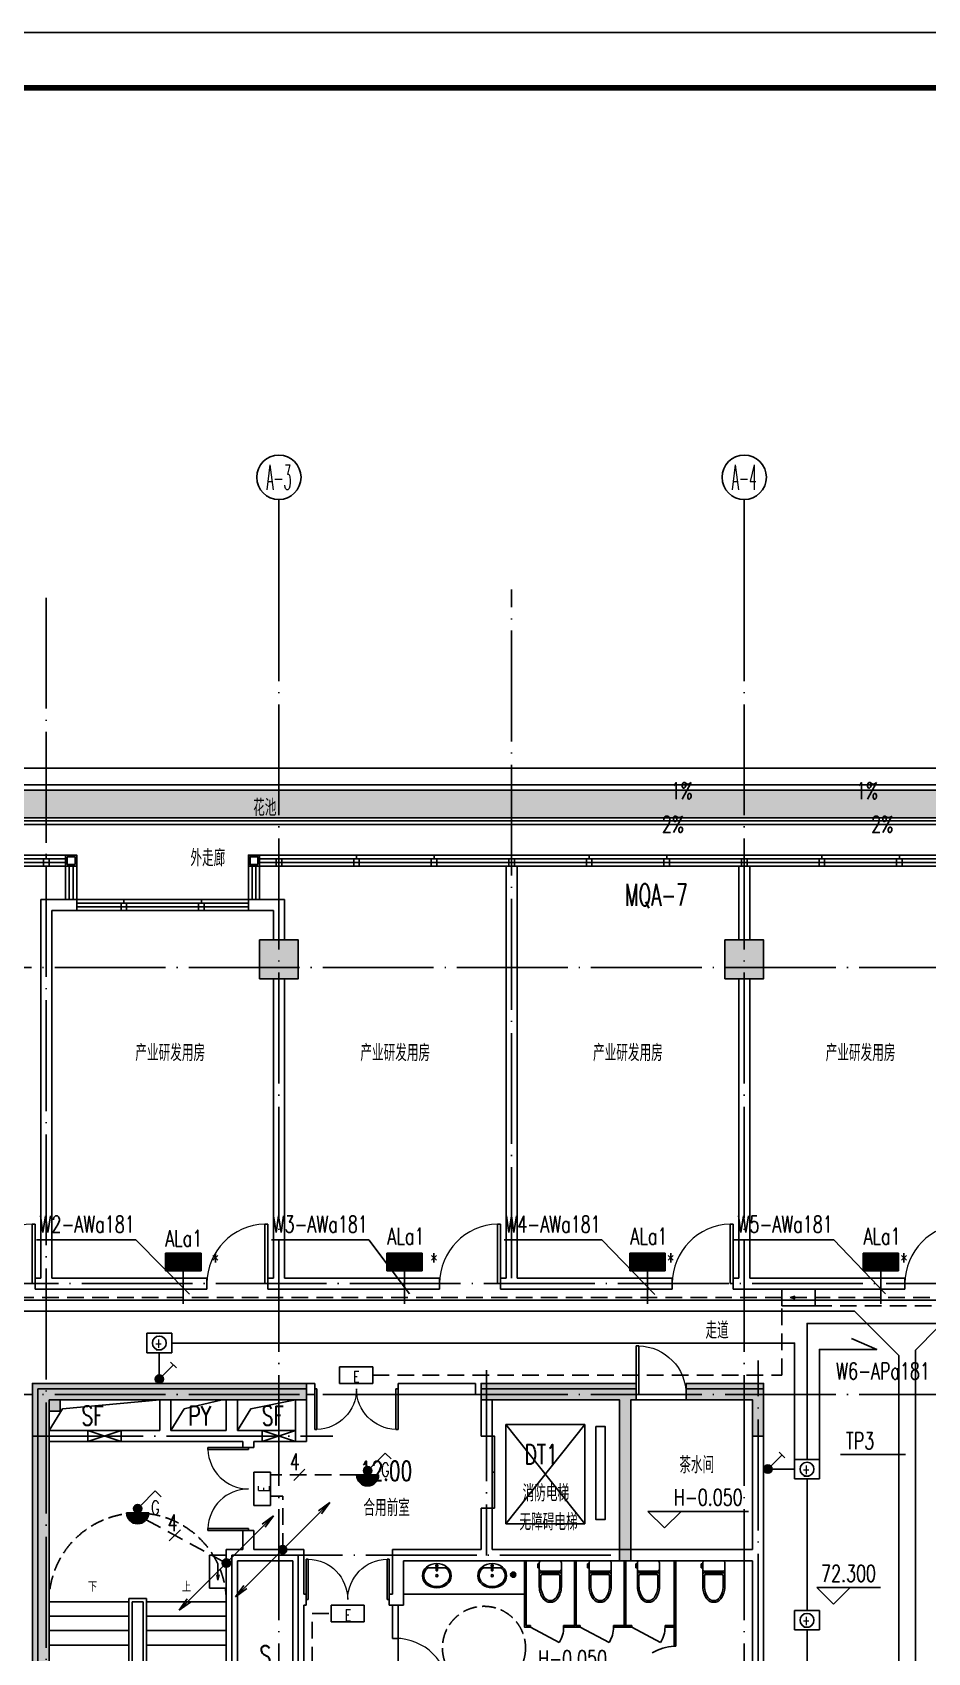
# Model space of a CAD drawing. Extents: x 1980812 to 2226895, y -554123 to 281606.
# Drawn here: x 2007117 to 2023276, y -239988 to -210760 of the extents above; entities that cross this region are included whole.
import ezdxf
from ezdxf.enums import TextEntityAlignment as Align

# ---------------------------------------------------------------- set-up
doc = ezdxf.new("R2010")
doc.units = 0
doc.header["$LTSCALE"] = 1000
doc.header["$MEASUREMENT"] = 0
for name, pattern in [('DASH', [0.35, 0.25, -0.1]), ('DOTE', [2.42, 2, -0.2, 0.02, -0.2]), ('DQXX', [4.5, 3, -1.5])]:
    doc.linetypes.add(name, pattern=pattern)
for name, color, linetype in [('$TD_AUDIT_GENERATED_(158)', 8, 'Continuous'), ('$TD_AUDIT_GENERATED_(1F3)', 7, 'Continuous'), ('$TD_AUDIT_GENERATED_(210)', 8, 'Continuous'), ('$TD_AUDIT_GENERATED_(24E)', 8, 'Continuous'), ('$TD_AUDIT_GENERATED_(2762)', 8, 'Continuous'), ('$TD_AUDIT_GENERATED_(276D)', 8, 'Continuous'), ('$TD_AUDIT_GENERATED_(2A51)', 8, 'Continuous'), ('$TD_AUDIT_GENERATED_(54A)', 8, 'Continuous'), ('$TD_AUDIT_GENERATED_(FFA)', 8, 'Continuous'), ('1', 1, 'Continuous'), ('A-FLOR-LAND', 8, 'Continuous'), ('A-FLOR-PFIX', 8, 'Continuous'), ('A-FLOR-TPTN', 8, 'Continuous'), ('AXIS', 7, 'Continuous'), ('AXIS_TEXT', 7, 'Continuous'), ('COLU', 8, 'Continuous'), ('COLU_HATCH', 8, 'Continuous'), ('CURTWALL', 8, 'Continuous'), ('DIM_ELEV', 8, 'Continuous'), ('DIM_SYMB', 8, 'Continuous'), ('dote', 8, 'DOTE'), ('DQ1', 1, 'Continuous'), ('DQ2', 2, 'Continuous'), ('DQ7', 7, 'Continuous'), ('DQK1', 1, 'Continuous'), ('DQK7', 7, 'Continuous'), ('DQqj', 1, 'Continuous'), ('DQX', 2, 'DQXX'), ('LINE', 8, 'Continuous'), ('PUB_TEXT', 8, 'Continuous'), ('STAIR', 8, 'Continuous'), ('TK', 1, 'Continuous'), ('WALL', 7, 'Continuous'), ('WINDOW', 8, 'Continuous')]:
    doc.layers.add(name, color=color, linetype=linetype)
doc.styles.add('_TCH_AXIS', font='COMPLEX', dxfattribs={"bigfont": 'GBCBIG'})
doc.styles.add('_TCH_DIM', font='SIMPLEX', dxfattribs={"bigfont": 'GBCBIG'})
doc.styles.add('COMPLEX', font='COMPLEX')
doc.styles.add('D8', font='txtw.shx', dxfattribs={"width": 0.7, "bigfont": 'hztxtw.shx'})
doc.styles.add('HZF', font='ROMANS2', dxfattribs={"width": 0.7, "bigfont": 'HZDF2'})
doc.styles.add('HZTXTW', font='txtw.shx', dxfattribs={"width": 0.6, "bigfont": 'hztxtw.shx'})

# ---------------------------------------------------------------- blocks, each defined once
blk = doc.blocks.new('_AXISO')
blk.add_circle((0, 0), 0.5)
at = {"layer": 'AXIS_TEXT', "style": 'COMPLEX', "width": 1.041667}
blk.add_attdef('A', text='', height=0.56, dxfattribs=at).set_placement((-0.25, -0.28), (0.25, -0.28), align=Align.FIT)
blk = doc.blocks.new('$TD_AUDIT_GENERATED_(9F)')
at = {"layer": 'AXIS'}
for p, q in [((14900, 29979), (14900, 31745)), ((23300, 29979), (23300, 31745))]:
    blk.add_line(p, q, dxfattribs=at)
at = {"layer": 'dote'}
for p, q in [((14900, 30469), (14900, -6248)), ((23300, 30469), (23300, -6248)), ((19100, 17700), (19100, 30123)), ((10700, 29972), (10700, -5320)), ((56411, 26000), (-8456, 26000)), ((56413, 23300), (-8454, 23300)), ((56413, 15600), (-8454, 15600))]:
    blk.add_line(p, q, dxfattribs=at)
at = {"layer": 'AXIS'}
ref = blk.add_blockref('_AXISO', (14900, 32145), dxfattribs=dict(at, xscale=800, yscale=800, zscale=800))
ref.add_attrib('A', 'A-3', dxfattribs={"layer": 'AXIS_TEXT', "height": 452.5, "style": '_TCH_AXIS', "width": 0.344262}).set_placement((14674, 31919), (15126, 31919), align=Align.FIT)
ref = blk.add_blockref('_AXISO', (23300, 32145), dxfattribs=dict(at, xscale=800, yscale=800, zscale=800))
ref.add_attrib('A', 'A-4', dxfattribs={"layer": 'AXIS_TEXT', "height": 452.5, "style": '_TCH_AXIS', "width": 0.333333}).set_placement((23074, 31919), (23526, 31919), align=Align.FIT)
blk = doc.blocks.new('A-WC4')
for p, q in [((-200, 475), (-200, 40)), ((200, 40), (200, 475)), ((-228, 57), (-228, 130)), ((-228, 130), (-210, 130)), ((-210, 57), (-228, 57)), ((-210, 130), (-210, 115)), ((-210, 115), (-200, 115)), ((-210, 72), (-210, 115)), ((-200, 72), (-210, 72)), ((-210, 72), (-210, 57)), ((180, 220), (-180, 220)), ((-160, 190), (160, 190)), ((-160, 0), (160, 0))]:
    blk.add_line(p, q)
at = {"color": 251}
for p, q in [((-170, 270), (-170, 476)), ((170, 270), (170, 475)), ((-150, 250), (0, 250)), ((150, 250), (0, 250))]:
    blk.add_line(p, q, dxfattribs=at)
for centre, radius, start, end in [((189, 460), 389, 144.5404, 177.815), ((0, 590), 160, 90, 143.2005), ((0, 590), 160, 36.7995, 90), ((-189, 460), 389, 2.185, 35.4596), ((-180, 240), 20, 180, 270), ((-160, 150), 40, 90, 180), ((-160, 40), 40, 180, 270), ((160, 150), 40, 0, 90), ((160, 40), 40, 270, 0), ((180, 240), 20, 270, 0)]:
    blk.add_arc(centre, radius, start, end)
for centre, radius, start, end in [((189, 460), 359, 144.5982, 177.815), ((0, 590), 130, 90, 143.0508), ((0, 590), 130, 36.9492, 90), ((-189, 460), 359, 2.185, 35.4018), ((-150, 270), 20, 180, 270), ((150, 270), 20, 270, 0)]:
    blk.add_arc(centre, radius, start, end, dxfattribs=at)
blk = doc.blocks.new('A-SINK-4')
for p, q in [((-158, 126), (-13, 126)), ((-13, 78), (-13, 170)), ((13, 78), (-13, 78)), ((13, 170), (13, 78)), ((13, 126), (158, 126))]:
    blk.add_line(p, q)
blk.add_circle((0, 270), 20)
for centre, radius, start, end in [((0, 88), 19.5, 133.6408, 46.2627), ((0, 170), 13.5, 0, 180)]:
    blk.add_arc(centre, radius, start, end)
at = {"extrusion": (0, 0, -1)}
blk.add_ellipse((0, 270), major_axis=(260, 0), ratio=0.846154, dxfattribs=at)
blk.add_ellipse((0, 270), major_axis=(-235, 0), ratio=0.829787, start_param=2.310338, end_param=7.11444)
blk = doc.blocks.new('$DorLib2D$00000002')
for p, q in [((-0.5, 0), (-0.5, 0.4875)), ((-0.475, 0.4875), (-0.5, 0.4875)), ((-0.475, 0), (-0.475, 0.4875)), ((0.475, 0), (0.475, 0.4875)), ((0.475, 0.4875), (0.5, 0.4875)), ((0.5, 0), (0.5, 0.4875)), ((-0.5, 0), (-0.475, 0)), ((0.5, 0), (0.475, 0))]:
    blk.add_line(p, q)
at = {"lineweight": 13}
for centre, start, end in [((-0.4875, 0), 0, 88.53072), ((0.4875, 0), 91.46928, 180)]:
    blk.add_arc(centre, 0.4875, start, end, dxfattribs=at)
blk = doc.blocks.new('$DorLib2D$00000001')
for p, q in [((0.45, 0.975), (0.5, 0.975)), ((0.45, 0), (0.45, 0.975)), ((0.5, 0), (0.5, 0.975)), ((0.5, 0), (0.45, 0))]:
    blk.add_line(p, q)
at = {"lineweight": 13}
blk.add_arc((0.475, 0), 0.975, 91.4693, 180, dxfattribs=at)
blk = doc.blocks.new('$TwtSys$00000141')
for p, q in [((-94, 8), (-10, 92)), ((-94, 8), (-10, 92)), ((-87, -35), (35, 87)), ((-87, -35), (35, 87)), ((-66, -66), (66, 66)), ((-66, -66), (66, 66)), ((-32, -87), (88, 33)), ((-32, -87), (88, 33)), ((11, -92), (92, -11)), ((11, -92), (92, -11))]:
    blk.add_line(p, q)
blk.add_circle((0, 0), 94)
blk.add_circle((0, 0), 94)
blk = doc.blocks.new('$TD_AUDIT_GENERATED_(15B)')
at = {"layer": '$TD_AUDIT_GENERATED_(1F3)'}
blk.add_line((-8625, 5150), (-8625, 3850), dxfattribs=at)
at = {"layer": '$TD_AUDIT_GENERATED_(210)'}
for p, q in [((-15925, 5050), (-15325, 5250)), ((-15325, 5050), (-15925, 5250)), ((-12775, 5050), (-12175, 5250)), ((-12175, 5050), (-12775, 5250))]:
    blk.add_line(p, q, dxfattribs=at)
for points in [[(-16625, 5250), (-16383, 5638), (-14625, 5800)], [(-14425, 5250), (-14183, 5638), (-13500, 5800)], [(-13225, 5250), (-12983, 5638), (-12175, 5800)]]:
    blk.add_lwpolyline(points, dxfattribs=at)
for points in [[(-15925, 5250), (-15325, 5250), (-15325, 5050), (-15925, 5050)], [(-12775, 5250), (-12175, 5250), (-12175, 5050), (-12775, 5050)]]:
    blk.add_lwpolyline(points, close=True, dxfattribs=at)
at = {"layer": 'A-FLOR-PFIX'}
blk.add_line((-8040, 2300), (-10225, 2300), dxfattribs=at)
at = {"layer": 'A-FLOR-TPTN'}
for p, q in [((-5340, 2900), (-5340, 1359)), ((-5310, 2900), (-5310, 1359)), ((-5340, 2296), (-5340, 1359)), ((-5310, 2296), (-5310, 1359)), ((-7935, 1730), (-7935, 1700)), ((-7935, 1700), (-7415, 1425)), ((-7335, 1730), (-7335, 1700)), ((-7335, 1730), (-7335, 1700)), ((-7140, 1730), (-7335, 1730)), ((-7140, 1700), (-7335, 1700)), ((-7035, 1730), (-7035, 1700)), ((-7035, 1700), (-6515, 1425)), ((-6435, 1730), (-6435, 1700)), ((-6105, 1730), (-6105, 1700)), ((-6105, 1700), (-5585, 1425)), ((-5505, 1730), (-5340, 1730)), ((-5505, 1730), (-5505, 1700)), ((-5505, 1700), (-5340, 1700)), ((-5310, 1359), (-5340, 1359))]:
    blk.add_line(p, q, dxfattribs=at)
for points in [[(-8040, 2900), (-8040, 1700), (-7935, 1700)], [(-8010, 2900), (-8010, 1730), (-7935, 1730)], [(-7140, 2900), (-7140, 1700), (-7035, 1700)], [(-7110, 2900), (-7110, 1730), (-7035, 1730)], [(-6435, 1730), (-6240, 1730), (-6240, 2900)], [(-6435, 1700), (-6210, 1700), (-6210, 2900)], [(-6240, 2900), (-6240, 1700), (-6105, 1700)], [(-6210, 2900), (-6210, 1730), (-6105, 1730)]]:
    blk.add_lwpolyline(points, dxfattribs=at)
for centre, radius, start, end in [((-7847, 1700), 512, 327.4617, 359.9502), ((-6947, 1700), 512, 327.4617, 359.9502), ((-6017, 1700), 512, 327.4617, 359.9502), ((-5266, 395), 967, 94.3774, 119.2254)]:
    blk.add_arc(centre, radius, start, end, dxfattribs=at)
at = {"layer": 'DIM_ELEV'}
for p, q in [((-5514, 3491), (-5814, 3791)), ((-5814, 3791), (-3996, 3791)), ((-5514, 3491), (-5214, 3791))]:
    blk.add_line(p, q, dxfattribs=at)
at = {"layer": 'DIM_SYMB'}
for points in [[(-15875, 2290, 0, 0, 0), (-15875, -1300, 0, 0, 0), (-14175, -1300, 0, 0, 0), (-14175, 190, 40, 0, 0), (-14175, 340, 0, 0, 0)], [(-14175, 2290, 0, 0, 0), (-14175, 750, 40, 0, 0), (-14175, 600, 0, 0, 0)]]:
    blk.add_lwpolyline(points, format="xyseb", dxfattribs=at)
at = {"layer": 'dote'}
for p, q in [((-3825, -3813), (-3825, 6515)), ((-16925, 5150), (-11503, 5150)), ((-13325, 3000), (-13325, -3766)), ((-13325, 3000), (-6325, 3000)), ((-12125, 3000), (-12125, -3766))]:
    blk.add_line(p, q, dxfattribs=at)
at = {"layer": 'LINE', "linetype": 'DASH'}
blk.add_circle((-8773, 1328), 750, dxfattribs=at)
at = {"layer": 'STAIR'}
for p, q in [((-16625, -700), (-16625, 2160)), ((-16625, 2160), (-15185, 2160)), ((-15185, 2220), (-14865, 2220)), ((-15185, -760), (-15185, 2220)), ((-15125, -700), (-15125, 2160)), ((-15125, 2160), (-14925, 2160)), ((-15125, -700), (-15125, 2160)), ((-14925, 2160), (-15125, 2160)), ((-14925, 2160), (-14925, 95)), ((-14925, 2160), (-14925, 95)), ((-14865, 2220), (-14865, 129)), ((-13425, 2160), (-14865, 2160)), ((-13425, 2160), (-13425, 961)), ((-16625, 1900), (-15185, 1900)), ((-13425, 1900), (-14865, 1900)), ((-16625, 1640), (-15185, 1640)), ((-13425, 1640), (-14865, 1640)), ((-16625, 1380), (-15185, 1380)), ((-13425, 1380), (-14865, 1380))]:
    blk.add_line(p, q, dxfattribs=at)
at = {"layer": 'STAIR', "linetype": 'DASH'}
blk.add_arc((-15025, 2160), 1600, 0, 180, dxfattribs=at)
at = {"layer": 'WALL'}
for p, q in [((-16825, 5150), (-16825, 6000)), ((-14525, 6000), (-16825, 6000)), ((-13325, 6000), (-14525, 6000)), ((-11975, 6000), (-13325, 6000)), ((-11975, 5050), (-11975, 6000)), ((-8825, 6000), (-8825, 5150)), ((-6225, 6000), (-8825, 6000)), ((-6025, 6000), (-6225, 6000)), ((-6025, 5800), (-6025, 6000)), ((-3825, 6000), (-5125, 6000)), ((-5125, 6000), (-5125, 5800)), ((-3725, 6000), (-3825, 6000)), ((-3725, 5800), (-3725, 6000)), ((-16625, 5250), (-16625, 5800)), ((-14625, 5800), (-16625, 5800)), ((-14625, 5250), (-14625, 5800)), ((-13425, 5800), (-14425, 5800)), ((-14425, 5250), (-14425, 5800)), ((-13425, 5250), (-13425, 5800)), ((-13225, 5250), (-13225, 5800)), ((-12175, 5800), (-13225, 5800)), ((-12175, 5250), (-12175, 5800)), ((-8625, 5800), (-8625, 5150)), ((-6325, 5800), (-8625, 5800)), ((-6325, 3100), (-6325, 5800)), ((-6125, 3100), (-6125, 5800)), ((-6125, 5800), (-6025, 5800)), ((-5125, 5800), (-3925, 5800)), ((-3925, 3100), (-3925, 5800)), ((-3725, 5800), (-3725, 5800)), ((-3725, 3000), (-3725, 5800)), ((-16825, -2500), (-16825, 5150)), ((-14625, 5250), (-16625, 5250)), ((-14525, 5050), (-16625, 5050)), ((-16625, -2300), (-16625, 5050)), ((-13325, 5050), (-14525, 5050)), ((-13425, 5250), (-14425, 5250)), ((-13125, 5050), (-13325, 5050)), ((-13025, 5250), (-13225, 5250)), ((-13125, 5050), (-13125, 4945)), ((-12175, 5250), (-13025, 5250)), ((-11975, 5050), (-12925, 5050)), ((-12925, 4945), (-12925, 5050)), ((-8625, 5150), (-8825, 5150)), ((-13125, 4945), (-12925, 4945)), ((-8825, 3850), (-8825, 3100)), ((-8625, 3850), (-8825, 3850)), ((-8625, 3850), (-8625, 3100)), ((-12925, 3445), (-13125, 3445)), ((-13125, 3445), (-13125, 3100)), ((-12925, 3100), (-12925, 3445)), ((-13425, -600), (-13425, 3100)), ((-13125, 3100), (-13425, 3100)), ((-12025, 3100), (-12925, 3100)), ((-12025, 2300), (-12025, 3100)), ((-8825, 3100), (-10425, 3100)), ((-10425, 2300), (-10425, 3100)), ((-3925, 3100), (-8625, 3100)), ((-6325, 3100), (-6125, 3100)), ((-3725, -2400), (-3725, 3000)), ((-13225, -500), (-13225, 2900)), ((-13025, 2900), (-13225, 2900)), ((-12225, 2900), (-13025, 2900)), ((-12225, 2200), (-12225, 2900)), ((-8725, 2900), (-10225, 2900)), ((-10225, 2100), (-10225, 2900)), ((-3925, 2900), (-8725, 2900)), ((-3925, -2600), (-3925, 2900)), ((-12225, 2200), (-12225, 100)), ((-11983, 2300), (-12025, 2300)), ((-12025, 2100), (-11983, 2100)), ((-12025, 100), (-12025, 2100)), ((-11983, 2100), (-11983, 2300)), ((-10425, 2300), (-10483, 2300)), ((-10483, 2300), (-10483, 2100)), ((-10483, 2100), (-10225, 2100)), ((-10425, 2100), (-10425, 1500)), ((-10325, 1500), (-10325, 2100)), ((-10425, 1500), (-10325, 1500))]:
    blk.add_line(p, q, dxfattribs=at)
at = {"layer": 'WINDOW'}
for p, q in [((-5125, 5800), (-6025, 5800)), ((-10325, 500), (-10325, 1500))]:
    blk.add_line(p, q, dxfattribs=at)
at = {"layer": 'WINDOW', "color": 3}
for p, q in [((-6953, 5356), (-8378, 3567)), ((-8378, 5356), (-6953, 3567))]:
    blk.add_line(p, q, dxfattribs=at)
for points in [[(-8378, 5356), (-6953, 5356), (-6953, 3567), (-8378, 3567)], [(-6757, 5319), (-6585, 5319), (-6585, 3647), (-6757, 3647)]]:
    blk.add_lwpolyline(points, close=True, dxfattribs=at)
at = {"layer": 'WINDOW'}
for points in [[(-8584, 4500), (-8625, 4500), (-8625, 5150), (-8584, 5150)], [(-8584, 4500), (-8625, 4500), (-8625, 3850), (-8584, 3850)]]:
    blk.add_lwpolyline(points, close=True, dxfattribs=at)
at = {"layer": '$TD_AUDIT_GENERATED_(54A)', "xscale": 0.5, "yscale": -0.5, "zscale": 0.5, "rotation": 180.0000000027541}
blk.add_blockref('$TwtSys$00000141', (-8245, 2650), dxfattribs=at)
at = {"layer": 'A-FLOR-PFIX', "xscale": -1, "rotation": 180}
for name, p in [('A-SINK-4', (-9625, 2900)), ('A-SINK-4', (-8625, 2900)), ('A-WC4', (-7575, 2900)), ('A-WC4', (-6675, 2900)), ('A-WC4', (-5805, 2900)), ('A-WC4', (-4625, 2900))]:
    blk.add_blockref(name, p, dxfattribs=at)
at = {"layer": 'WINDOW'}
for name, p, xscale, yscale, zscale, rotation in [('$DorLib2D$00000001', (-5575, 5900), 900, -900, 900, 179.9999999331044), ('$DorLib2D$00000002', (-13025, 4195), 1500, 1500, 1500, 90.00000000192348), ('$DorLib2D$00000002', (-11233, 2200), 1500, -1500, 1500, 180.0000000047691), ('$DorLib2D$00000001', (-10375, 1000), -1000, -1000, -1000, 90.00000001288812)]:
    blk.add_blockref(name, p, dxfattribs=dict(at, xscale=xscale, yscale=yscale, zscale=zscale, rotation=rotation))
at = {"layer": '$TD_AUDIT_GENERATED_(1F3)', "width": 0.7}
for s, height, style, p in [('SF', 350, 'HZF', (-15838, 5516)), ('PY', 350, 'HZF', (-13907, 5516)), ('SF', 350, 'HZF', (-12585, 5516)), ('DT1', 350, 'HZF', (-7742, 4820)), ('12.00', 350, 'HZF', (-10541, 4520)), ('\\M+5CFFB\\M+5B7C0\\M+5B5E7\\M+5CCDD', 300, 'D8', (-7656, 4121)), ('\\M+5BACF\\M+5D3C3\\M+5C7B0\\M+5CAD2', 300, 'D8', (-10531, 3855)), ('\\M+5CEDE\\M+5D5CF\\M+5B0AD\\M+5B5E7\\M+5CCDD', 300, 'D8', (-7608, 3599)), ('S', 350, 'HZF', (-12720, 1190))]:
    blk.add_text(s, height=height, dxfattribs=dict(at, style=style)).set_placement(p, align=Align.MIDDLE_CENTER)
at = {"layer": '$TD_AUDIT_GENERATED_(1F3)', "style": 'D8', "width": 0.7}
blk.add_text('\\M+5B2E8\\M+5CBAE\\M+5BCE4', height=300, rotation=0.0006, dxfattribs=at).set_placement((-4933, 4628), align=Align.MIDDLE_CENTER)
at = {"layer": 'PUB_TEXT', "style": '_TCH_DIM', "width": 0.705882}
for p in [(-5346, 3896), (-7794, 986)]:
    blk.add_text('H-0.050', height=297.5, dxfattribs=at).set_placement(p)
at = {"layer": 'PUB_TEXT', "style": '_TCH_DIM'}
for s, p in [('\\M+5CFC2', (-15922, 2342)), ('\\M+5C9CF', (-14227, 2342))]:
    blk.add_text(s, height=168.8, dxfattribs=at).set_placement(p)
blk = doc.blocks.new('A$C1FE24B19')
at = {"layer": '$TD_AUDIT_GENERATED_(1F3)', "style": 'D8', "width": 0.7}
for p in [(12938, -1537), (17000, -1537), (21200, -1537), (25400, -1537)]:
    blk.add_text('\\M+5B2FA\\M+5D2B5\\M+5D1D0\\M+5B7A2\\M+5D3C3\\M+5B7BF', height=300, rotation=0.0006, dxfattribs=at).set_placement(p, align=Align.MIDDLE_CENTER)
blk = doc.blocks.new('$TD_AUDIT_GENERATED_(2768)')
at = {"layer": '$TD_AUDIT_GENERATED_(276D)'}
blk.add_line((115028288, 22648046), (115028222, 22648046), dxfattribs=at)
for points in [[(115028222, 22648096), (115028225, 22648096), (115028225, 22647996), (115028222, 22647996)], [(115028288, 22648096), (115028422, 22648096), (115028422, 22647996), (115028288, 22647996)]]:
    blk.add_lwpolyline(points, close=True, dxfattribs=at)
blk = doc.blocks.new('$TD_AUDIT_GENERATED_(28E9)')
at = {"layer": 'WINDOW', "rotation": 270}
for p in [(-22637346, 115030252), (-22633146, 115030252), (-22631746, 115030252), (-22630346, 115030252), (-22628946, 115030252), (-22627546, 115030252), (-22626146, 115030252), (-22624746, 115030252), (-22623346, 115030252), (-22621946, 115030252), (-22635946, 115029452), (-22634546, 115029452)]:
    blk.add_blockref('$TD_AUDIT_GENERATED_(2768)', p, dxfattribs=at)
blk = doc.blocks.new('A$C6EFC6619')
at = {"layer": 'A-FLOR-LAND'}
h = blk.add_hatch(dxfattribs=at)
h.set_pattern_fill('GRASS', color=256, scale=50)
h.set_pattern_definition([(90, (-2815930.77, 595573.96), (-99.7795475, 99.7795475), [26.458066, -173.101015]), (45, (-2815930.77, 595573.96), (-99.7796155, 99.7796155), [26.458066, -114.651615]), (135, (-2815930.77, 595573.96), (-99.7796155, -99.7796155), [26.458066, -114.651615])])
h.paths.add_polyline_path([(32100, 3200), (32100, 2700), (-2800, 2700), (-2800, -18250), (-3300, -18250), (-3300, 3200)])
at = {"layer": '$TD_AUDIT_GENERATED_(158)'}
for p, q in [((-3400, 3300), (32250, 3300)), ((-3300, 3200), (32150, 3200))]:
    blk.add_line(p, q, dxfattribs=at)
at = {"layer": '$TD_AUDIT_GENERATED_(24E)'}
for p, q in [((-2800, 2700), (32250, 2700)), ((-2750, 2650), (32200, 2650)), ((-2680, 2580), (32130, 2580))]:
    blk.add_line(p, q, dxfattribs=at)
at = {"layer": 'CURTWALL'}
for p, q in [((-3700, 3600), (32550, 3600)), ((6500, 2030), (11050, 2030)), ((6500, 1963.3), (11050, 1963.3)), ((6500, 1896.7), (11050, 1896.7)), ((6500, 1830), (11050, 1830)), ((11050, 2030), (11050, 1830)), ((11050, 1230), (11050, 1830)), ((11050, 1830), (11250, 1830)), ((11116.7, 1230), (11116.7, 1830)), ((11183.3, 1230), (11183.3, 1830)), ((11250, 1230), (11250, 1830)), ((14350, 1230), (14350, 1830)), ((14350, 1830), (14550, 1830)), ((14416.7, 1230), (14416.7, 1830)), ((14483.3, 1230), (14483.3, 1830)), ((14550, 2030), (19100, 2030)), ((14550, 2030), (14550, 1830)), ((14550, 1963.3), (19100, 1963.3)), ((14550, 1896.7), (19100, 1896.7)), ((14550, 1830), (19100, 1830)), ((14550, 1230), (14550, 1830)), ((19100, 2030), (23300, 2030)), ((19100, 1963.3), (23300, 1963.3)), ((19100, 1896.7), (23300, 1896.7)), ((19100, 1830), (23300, 1830)), ((23300, 2030), (27500, 2030)), ((23300, 1963.3), (27500, 1963.3)), ((23300, 1896.7), (27500, 1896.7)), ((23300, 1830), (27500, 1830)), ((11050, 1230), (11250, 1230)), ((11250, 1230), (14350, 1230)), ((14350, 1230), (14550, 1230)), ((11250, 1163.3), (14350, 1163.3)), ((11250, 1096.7), (14350, 1096.7)), ((11250, 1030), (14350, 1030))]:
    blk.add_line(p, q, dxfattribs=at)
for points in [[(11250, 1830), (11050, 1830), (11050, 2030), (11250, 2030)], [(11220, 1860), (11080, 1860), (11080, 2000), (11220, 2000)], [(14550, 1830), (14350, 1830), (14350, 2030), (14550, 2030)], [(14520, 1860), (14380, 1860), (14380, 2000), (14520, 2000)]]:
    blk.add_lwpolyline(points, close=True, dxfattribs=at)
at = {"layer": 'dote'}
blk.add_line((6500, -5700), (53206.2, -5700), dxfattribs=at)
at = {"layer": 'WALL'}
for p, q in [((19000, -5600), (19000, 1830)), ((19200, -5600), (19200, 1830)), ((23200, 500), (23200, 1830)), ((23400, 500), (23400, 1830)), ((10600, -5600), (10600, 1230)), ((10600, 1230), (11250, 1230)), ((11250, 1230), (11250, 1030)), ((15000, 1230), (14350, 1230)), ((14350, 1030), (14350, 1230)), ((15000, 500), (15000, 1230)), ((10800, -5600), (10800, 1030)), ((10800, 1030), (11250, 1030)), ((14800, 1030), (14350, 1030)), ((14800, 500), (14800, 1030)), ((14800, 500), (15000, 500)), ((23200, 500), (23400, 500)), ((14800, -5600), (14800, -200)), ((14800, -200), (15000, -200)), ((15000, -5600), (15000, -200)), ((23200, -5600), (23200, -200)), ((23200, -200), (23400, -200)), ((23400, -5600), (23400, -200)), ((10600, -5600), (10500, -5600)), ((10500, -5600), (10500, -5800)), ((10500, -5800), (10700, -5800)), ((10700, -5800), (13600, -5800)), ((13600, -5600), (10800, -5600)), ((13600, -5800), (13600, -5600)), ((14800, -5600), (14700, -5600)), ((14700, -5600), (14700, -5800)), ((14700, -5800), (14900, -5800)), ((14900, -5800), (17800, -5800)), ((17800, -5600), (15000, -5600)), ((17800, -5800), (17800, -5600)), ((19000, -5600), (18900, -5600)), ((18900, -5600), (18900, -5800)), ((18900, -5800), (19100, -5800)), ((19100, -5800), (22000, -5800)), ((22000, -5600), (19200, -5600)), ((22000, -5800), (22000, -5600)), ((23200, -5600), (23100, -5600)), ((23100, -5600), (23100, -5800)), ((23100, -5800), (23300, -5800)), ((23300, -5800), (26200, -5800)), ((26200, -5600), (23400, -5600)), ((26200, -5800), (26200, -5600))]:
    blk.add_line(p, q, dxfattribs=at)
at = {"layer": 'WINDOW', "xscale": 1100, "yscale": 1100, "zscale": 1100}
for p in [(9950, -5700), (14150, -5700), (18350, -5700), (22550, -5700), (26750, -5700)]:
    blk.add_blockref('$DorLib2D$00000001', p, dxfattribs=at)
blk = doc.blocks.new('$TD_AUDIT_GENERATED_(3BB2)')
at = {"layer": 'COLU_HATCH'}
h = blk.add_hatch(color=256, dxfattribs=at)
h.dxf.hatch_style = 1
h.paths.add_polyline_path([(14550, 23800), (15250, 23800), (15250, 23100), (14550, 23100)])
h = blk.add_hatch(color=256, dxfattribs=at)
h.dxf.hatch_style = 1
h.paths.add_polyline_path([(22950, 23800), (23650, 23800), (23650, 23100), (22950, 23100)])
h = blk.add_hatch(color=256, dxfattribs=at)
h.dxf.hatch_style = 1
h.paths.add_polyline_path([(15350, 7100), (15350, 7400), (10950, 7400), (10950, 7600), (10750, 7600), (10750, 15300), (10950, 15300), (10950, 15500), (15400, 15500), (15400, 15800), (10450, 15800), (10450, 7100)])
h = blk.add_hatch(color=256, dxfattribs=at)
h.dxf.hatch_style = 1
h.paths.add_polyline_path([(22250, 15800), (22250, 15500), (23450, 15500), (23450, 14850), (23650, 14850), (23650, 15800)])
h.paths.add_polyline_path([(21350, 15500), (21350, 15800), (18550, 15800), (18550, 15500)])
h = blk.add_hatch(color=256, dxfattribs=at)
h.dxf.hatch_style = 1
h.paths.add_polyline_path([(21250, 12600), (21250, 15500), (21050, 15500), (21050, 12600)])
at = {"layer": 'COLU'}
for points in [[(14550, 23800), (15250, 23800), (15250, 23100), (14550, 23100)], [(22950, 23800), (23650, 23800), (23650, 23100), (22950, 23100)], [(15350, 7100), (15350, 7400), (10950, 7400), (10950, 7600), (10750, 7600), (10750, 15300), (10950, 15300), (10950, 15500), (15400, 15500), (15400, 15800), (10450, 15800), (10450, 7100)]]:
    blk.add_lwpolyline(points, close=True, dxfattribs=at)
for points in [[(21350, 15500), (21250, 15500), (21250, 12600), (21050, 12600), (21050, 15500), (18550, 15500), (18550, 15800), (21350, 15800), (21350, 15500)], [(22250, 15800), (23650, 15800), (23650, 14850), (23450, 14850), (23450, 15500), (22250, 15500), (22250, 15800)]]:
    blk.add_lwpolyline(points, dxfattribs=at)
blk = doc.blocks.new('dd')
at = {"layer": 'DQK1', "color": 1}
for p, q in [((-200, 100), (200, 100)), ((-200, 92), (200, 92)), ((-196, 62), (196, 62)), ((-188, 32), (188, 32)), ((-174, 2), (174, 2)), ((-154, -28), (154, -28)), ((-122, -58), (122, -58)), ((-68, -88), (68, -88))]:
    blk.add_line(p, q, dxfattribs=at)
blk.add_arc((0, 100), 200, 180, 0, dxfattribs=at)
blk = doc.blocks.new('*X249')
at = {"color": 0}
for p, q in [((5315, 4110), (5515, 4110)), ((5320, 4140), (5510, 4140)), ((5320, 4080), (5510, 4080)), ((5335, 4170), (5495, 4170)), ((5335, 4050), (5495, 4050)), ((5371, 4200), (5459, 4200)), ((5372, 4020), (5459, 4020))]:
    blk.add_line(p, q, dxfattribs=at)
blk = doc.blocks.new('kg')
at = {"layer": 'DQK1'}
for p, q in [((53, 53), (318, 318)), ((318, 318), (424, 212))]:
    blk.add_line(p, q, dxfattribs=at)
blk.add_circle((0, 0), 75, dxfattribs=at)
at = {"layer": 'DQK1', "xscale": 0.75, "yscale": 0.75, "zscale": 0.75}
blk.add_blockref('*X249', (-4061, -3083), dxfattribs=at)
at = {"layer": 'DQK7', "style": 'D8', "width": 0.7}
blk.add_text('G', height=250, dxfattribs=at).set_placement((241, -107))
blk = doc.blocks.new('*X251')
at = {"color": 0}
for p, q in [((126, 2940), (274, 2940)), ((128, 2970), (272, 2970)), ((144, 3000), (256, 3000)), ((137, 2910), (263, 2910)), ((173, 2880), (227, 2880))]:
    blk.add_line(p, q, dxfattribs=at)
blk = doc.blocks.new('j')
at = {"layer": '1', "color": 7}
blk.add_line((850, 850), (850, 850), dxfattribs=at)
blk.add_line((850, 850), (850, 850), dxfattribs=at)
blk.add_line((850, 850), (850, 850), dxfattribs=at)
blk.add_line((850, 850), (850, 850), dxfattribs=at)
blk.add_line((850, 850), (850, 850), dxfattribs=at)
blk.add_line((850, 850), (850, 850), dxfattribs=at)
blk.add_line((850, 850), (850, 850), dxfattribs=at)
blk.add_line((850, 850), (850, 850), dxfattribs=at)
blk.add_line((850, 850), (850, 850), dxfattribs=at)
blk.add_line((850, 850), (850, 850), dxfattribs=at)
blk.add_line((850, 850), (850, 850), dxfattribs=at)
blk.add_line((850, 850), (850, 850), dxfattribs=at)
blk.add_line((850, 850), (850, 850), dxfattribs=at)
blk.add_line((850, 850), (850, 850), dxfattribs=at)
blk.add_line((850, 850), (850, 850), dxfattribs=at)
blk.add_line((850, 850), (850, 850), dxfattribs=at)
blk.add_line((850, 850), (850, 850), dxfattribs=at)
blk.add_line((850, 850), (850, 850), dxfattribs=at)
at = {"layer": 'DQK1'}
blk.add_circle((0, 0), 75, dxfattribs=at)
at = {"layer": 'DQK7'}
for p, q in [((0, 0), (850, 850)), ((850, 850), (647, 703)), ((850, 850), (703, 647))]:
    blk.add_line(p, q, dxfattribs=at)
at = {"layer": 'DQK1'}
blk.add_blockref('*X251', (-200, -2950), dxfattribs=at)
blk = doc.blocks.new('dyz')
at = {"layer": 'DQK1'}
for p, q in [((-300, 0), (300, 0)), ((-300, -300), (-300, 0)), ((300, 0), (300, -300)), ((300, -300), (-300, -300))]:
    blk.add_line(p, q, dxfattribs=at)
at = {"layer": 'DQK7'}
for q in [(-58, -127), (-58, -127), (150, -150), (-58, -173), (-58, -173)]:
    blk.add_line((-150, -150), q, dxfattribs=at)
blk = doc.blocks.new('P')
at = {"layer": 'DQK7'}
blk.add_line((-100, -100), (100, 100), dxfattribs=at)
blk = doc.blocks.new('4')
at = {"layer": 'DQK7', "linetype": 'ByBlock', "style": 'D8', "width": 0.7}
blk.add_text('4', height=300, dxfattribs=at).set_placement((-100, -193))
blk = doc.blocks.new('dyk')
at = {"layer": 'DQK1'}
for p, q in [((-300, 150), (300, 150)), ((-300, -150), (-300, 150)), ((300, 150), (300, -150)), ((300, -150), (-300, -150))]:
    blk.add_line(p, q, dxfattribs=at)
at = {"layer": 'DQK7', "style": 'D8', "width": 0.7}
blk.add_text('E', height=200, dxfattribs=at).set_placement((5, -31), align=Align.MIDDLE_CENTER)
blk = doc.blocks.new('FP')
at = {"layer": 'DQK1'}
for p, q in [((-225, 175), (-225, -175)), ((225, 175), (-225, 175)), ((225, -175), (225, 175)), ((-225, -175), (225, -175))]:
    blk.add_line(p, q, dxfattribs=at)
blk.add_circle((0, 0), 125, dxfattribs=at)
at = {"layer": 'DQK7', "style": 'D8', "width": 0.7}
for s, p in [('+', (-83, -89)), ('-', (-80, -202))]:
    blk.add_text(s, height=180, dxfattribs=at).set_placement(p)
blk = doc.blocks.new('*X263')
at = {"color": 0, "linetype": 'Continuous'}
for p, q in [((28109, 10830), (28307, 10830)), ((28109, 10800), (28307, 10800)), ((28118, 10860), (28297, 10860)), ((28119, 10770), (28297, 10770)), ((28141, 10890), (28274, 10890)), ((28142, 10740), (28273, 10740))]:
    blk.add_line(p, q, dxfattribs=at)
blk = doc.blocks.new('KTA')
at = {"layer": 'DQK1'}
for p, q in [((203, 309), (309, 203)), ((53, 53), (256, 256))]:
    blk.add_line(p, q, dxfattribs=at)
blk.add_circle((0, 0), 75, dxfattribs=at)
at = {"layer": 'DQK1', "xscale": 0.75, "yscale": 0.75, "zscale": 0.75, "rotation": 180}
blk.add_blockref('*X263', (21156, 8112), dxfattribs=at)
blk = doc.blocks.new('*X245')
at = {"color": 0}
for p, q in [((8700, 8370), (9500, 8370)), ((8700, 8340), (9500, 8340)), ((8700, 8310), (9500, 8310)), ((8700, 8280), (9500, 8280)), ((8700, 8250), (9500, 8250)), ((8700, 8220), (9500, 8220)), ((8700, 8190), (9500, 8190)), ((8700, 8160), (9500, 8160)), ((8700, 8130), (9500, 8130)), ((8700, 8100), (9500, 8100)), ((8700, 8070), (9500, 8070)), ((8700, 8040), (9500, 8040)), ((8700, 8010), (9500, 8010))]:
    blk.add_line(p, q, dxfattribs=at)
blk = doc.blocks.new('XM')
at = {"layer": '1'}
for p, q in [((320, 168), (-320, 168)), ((-320, 168), (-320, -152)), ((320, -152), (320, 168)), ((-320, -152), (320, -152))]:
    blk.add_line(p, q, dxfattribs=at)
at = {"layer": '1', "xscale": 0.8, "yscale": 0.8, "zscale": 0.8}
blk.add_blockref('*X245', (-7280, -6552), dxfattribs=at)
blk = doc.blocks.new('tu kuang A1 A')
at = {"layer": 'TK'}
blk.add_lwpolyline([(0, 59400), (84100, 59400), (84100, 0), (0, 0)], close=True, dxfattribs=at)
at = {"layer": 'TK', "const_width": 100}
blk.add_lwpolyline([(83100, 1000), (83100, 58400), (2500, 58400), (2500, 1000)], close=True, dxfattribs=at)

msp = doc.modelspace()

# ---------------------------------------------------------------- linework, layer by layer
at = {"layer": 'DIM_ELEV'}
for p, q in [((2021578.6, -239113.5), (2021278.6, -238813.5)), ((2021278.6, -238813.5), (2022424.1, -238813.5)), ((2021578.6, -239113.5), (2021878.6, -238813.5))]:
    msp.add_line(p, q, dxfattribs=at)
at = {"layer": 'DIM_SYMB'}
for points in [[(2018066, -224727.8, 0, 0, 0), (2019367, -224727.8, 80, 0, 0), (2019667, -224727.8, 0, 0, 0)], [(2022899, -224727.8, 0, 0, 0), (2021598, -224727.8, 80, 0, 0), (2021298, -224727.8, 0, 0, 0)], [(2017967.7, -225389.1, 0, 0, 0), (2019648.5, -225284, 80, 0, 0), (2019947.9, -225265.3, 0, 0, 0)], [(2023153.1, -225389.1, 0, 0, 0), (2021472.3, -225284, 80, 0, 0), (2021172.9, -225265.3, 0, 0, 0)]]:
    msp.add_lwpolyline(points, format="xyseb", dxfattribs=at)
at = {"layer": 'dote'}
msp.add_line((2015316.5, -234895.7), (2015316.5, -238234.2), dxfattribs=at)
at = {"layer": 'DQ2'}
for p, q in [((2009840.4, -233103), (2009840.4, -233694.4)), ((2013834.4, -233103), (2013834.4, -233694.4)), ((2018220.8, -233103), (2018220.8, -233694.4)), ((2022430.1, -233103), (2022430.1, -233694.4)), ((2009407.3, -234578.2), (2009407.3, -234980.2)), ((2020467.5, -236678.6), (2020874.3, -236678.6)), ((2021099.3, -236853.6), (2021099.3, -239230.2)), ((2021099.3, -239580.2), (2021099.3, -242211.5))]:
    msp.add_line(p, q, dxfattribs=at)
for points in [[(2035502.3, -234050.9), (2021099.3, -234050.9), (2021099.3, -236503.6)], [(2009632.3, -234403.2), (2020874.3, -234403.2), (2020874.3, -236503.6)], [(2021324.3, -236503.6), (2021324.3, -234519.3), (2022358.1, -234519.3), (2021903, -234320)]]:
    msp.add_lwpolyline(points, dxfattribs=at)
at = {"layer": 'DQ7'}
for p, q in [((2007188.3, -232540.6), (2008983.5, -232540.6)), ((2008983.5, -232540.6), (2009953.5, -233525)), ((2011432.3, -232540.6), (2013191.1, -232540.6)), ((2013191.1, -232540.6), (2013923.9, -233513.2)), ((2015631.2, -232540.6), (2017394, -232540.6)), ((2017394, -232540.6), (2018349.8, -233526.4)), ((2019756.7, -232540.6), (2021583.4, -232540.6)), ((2021583.4, -232540.6), (2022515.9, -233515.5)), ((2022876.6, -236413.8), (2021704.1, -236413.8))]:
    msp.add_line(p, q, dxfattribs=at)
at = {"layer": 'DQqj', "ltscale": 0.15}
for p, q in [((1999400, -233631.1), (2020719.3, -233631.1)), ((2020719.3, -233631.1), (2026677.3, -233631.1)), ((1999400, -233831.1), (2021955.5, -233831.1)), ((2022755.5, -234631.1), (2021955.5, -233831.1)), ((2023055.5, -234531.1), (2023455.5, -234131.1)), ((2022755.5, -234631.1), (2022755.5, -243731.1)), ((2023055.5, -234531.1), (2023055.5, -243731.1))]:
    msp.add_line(p, q, dxfattribs=at)
at = {"layer": 'DQX', "ltscale": 0.1}
for p, q in [((2012966.5, -236781.1), (2011416.5, -236781.1)), ((2010616.5, -238373), (2009170.1, -237594.2))]:
    msp.add_line(p, q, dxfattribs=at)
for points in [[(2020645.2, -233581.1), (2004141.5, -233581.1)], [(2013259.7, -234981.1), (2020645.2, -234981.1), (2020645.2, -233731.1)], [(2032766.5, -234920.1), (2032766.5, -233581.1), (2021245.2, -233581.1)], [(2021245.2, -233731.1), (2023520, -233731.1), (2023520, -235264.5), (2026132, -235264.5), (2026132, -236440.7)], [(2011634.5, -238131.1), (2011634.5, -237166.3), (2011416.5, -237166.3)], [(2012166.5, -243331.1), (2012166.5, -239281.1), (2012508.4, -239281.1)]]:
    msp.add_lwpolyline(points, dxfattribs=at)
at = {"layer": 'WALL'}
for p, q in [((2012216.5, -235131.1), (2012066.5, -235131.1)), ((2012066.5, -235131.1), (2012066.5, -235331.1)), ((2012216.5, -235331.1), (2012216.5, -235131.1)), ((2015116.5, -235131.1), (2013716.5, -235131.1)), ((2013716.5, -235131.1), (2013716.5, -235331.1)), ((2015116.5, -235331.1), (2015116.5, -235131.1)), ((2012066.5, -235331.1), (2012216.5, -235331.1)), ((2013716.5, -235331.1), (2015116.5, -235331.1))]:
    msp.add_line(p, q, dxfattribs=at)

# ---------------------------------------------------------------- block references
at = {"layer": '$TD_AUDIT_GENERATED_(1F3)'}
msp.add_blockref('A$C1FE24B19', (1996666.5, -227631.1), dxfattribs=at)
at = {"layer": '$TD_AUDIT_GENERATED_(2762)'}
msp.add_blockref('$TD_AUDIT_GENERATED_(28E9)', (1996666.5, -227631.1), dxfattribs=at)
at = {"layer": '$TD_AUDIT_GENERATED_(FFA)'}
msp.add_blockref('A$C6EFC6619', (1996666.5, -227631.1), dxfattribs=at)
at = {"layer": 'COLU'}
for name, p in [('$TD_AUDIT_GENERATED_(3BB2)', (1996666.5, -250931.1)), ('$TD_AUDIT_GENERATED_(15B)', (2024041.5, -241231.1))]:
    msp.add_blockref(name, p, dxfattribs=at)
at = {"layer": 'DQ1', "ltscale": 0.05}
for name, p in [('dyz', (2020945.2, -233431.1)), ('dyk', (2012959.7, -234981.1)), ('j', (2011634.5, -238131.1)), ('j', (2010616.5, -238373)), ('dyk', (2012808.4, -239281.1))]:
    msp.add_blockref(name, p, dxfattribs=at)
at = {"layer": 'DQ1'}
for p in [(2009407.3, -235055.2), (2020392.5, -236678.6)]:
    msp.add_blockref('KTA', p, dxfattribs=at)
at = {"layer": 'DQ1', "ltscale": 0.08}
for p in [(2013166.5, -236705.5), (2009016.5, -237390.5)]:
    msp.add_blockref('kg', p, dxfattribs=at)
at = {"layer": 'DQ1', "ltscale": 0.05}
for name, p, rotation in [('dyk', (2011266.5, -237036.1), 90), ('j', (2011634.5, -238131.1), 180), ('j', (2010616.5, -238373), 180)]:
    msp.add_blockref(name, p, dxfattribs=dict(at, rotation=rotation))
at = {"layer": 'DQ1', "ltscale": 0.15}
for p in [(2013166.5, -236881.1), (2009016.5, -237566.1)]:
    msp.add_blockref('dd', p, dxfattribs=at)
at = {"layer": 'DQ1', "ltscale": 0.05, "xscale": -1, "rotation": 270}
msp.add_blockref('dyz', (2010616.5, -238528.6), dxfattribs=at)
at = {"layer": 'DQ2'}
for name, p in [('tu kuang A1 A', (1980812.3, -270160.3)), ('XM', (2009840.4, -232951)), ('XM', (2013834.4, -232951)), ('XM', (2018220.8, -232951)), ('XM', (2022430.1, -232951)), ('FP', (2009407.3, -234403.2)), ('FP', (2021099.3, -236678.6)), ('FP', (2021099.3, -239405.2))]:
    msp.add_blockref(name, p, dxfattribs=at)
at = {"layer": 'DQ7', "ltscale": 0.05}
for name, p in [('4', (2011863.9, -236503.7)), ('P', (2011933.3, -236781.1)), ('4', (2009656.9, -237602.1)), ('P', (2009687.4, -237872.8))]:
    msp.add_blockref(name, p, dxfattribs=at)
at = {"layer": 'WALL'}
msp.add_blockref('$TD_AUDIT_GENERATED_(9F)', (1996666.5, -250931.1), dxfattribs=at)
at = {"layer": 'WINDOW', "xscale": -1500, "yscale": 1500, "zscale": -1500, "rotation": 180.0000008652179}
msp.add_blockref('$DorLib2D$00000002', (2012966.5, -235231.1), dxfattribs=at)

# ---------------------------------------------------------------- texts
at = {"layer": '$TD_AUDIT_GENERATED_(1F3)', "style": 'D8', "width": 0.7}
for s, p in [('\\M+5BBA8\\M+5B3D8', (2011311.5, -224745.5)), ('\\M+5CDE2\\M+5D7DF\\M+5C0C8', (2010283.7, -225653.6)), ('\\M+5D7DF\\M+5B5C0', (2019476.4, -234175.8))]:
    msp.add_text(s, height=300, rotation=0.00057, dxfattribs=at).set_placement(p, align=Align.MIDDLE_CENTER)
at = {"layer": '$TD_AUDIT_GENERATED_(2A51)', "style": 'HZTXTW', "width": 0.6}
msp.add_text('MQA-7', height=400, rotation=0.00057, dxfattribs=at).set_placement((2018377.7, -226319.2), align=Align.MIDDLE_CENTER)
at = {"layer": 'DQ7', "style": 'D8', "width": 0.7}
for s, p in [('W2-AWa181', (2008103.9, -232260.1)), ('W3-AWa181', (2012311.5, -232260.1)), ('ALa1', (2013859, -232477)), ('W4-AWa181', (2016514.4, -232260.1)), ('ALa1', (2018245.4, -232477)), ('W5-AWa181', (2020703.8, -232260.1)), ('ALa1', (2022454.8, -232477)), ('ALa1', (2009849.7, -232514.9)), ('*', (2010420.6, -232931.1)), ('*', (2014364.1, -232931.1)), ('*', (2018638.2, -232931.1)), ('*', (2022847.5, -232931.1)), ('W6-APa181', (2022471.1, -234908.6)), ('TP3', (2022056.9, -236167.6))]:
    msp.add_text(s, height=300, dxfattribs=at).set_placement(p, align=Align.MIDDLE)
at = {"layer": 'PUB_TEXT', "style": '_TCH_DIM', "width": 0.705882}
for s, p in [('1%', (2018639, -224589.5)), ('1%', (2021986, -224589.5)), ('2%', (2018481, -225194.5)), ('2%', (2022259.8, -225194.5)), ('72.300', (2021354.1, -238708.5))]:
    msp.add_text(s, height=297.5, dxfattribs=at).set_placement(p)

doc.saveas('drawing.dxf')
